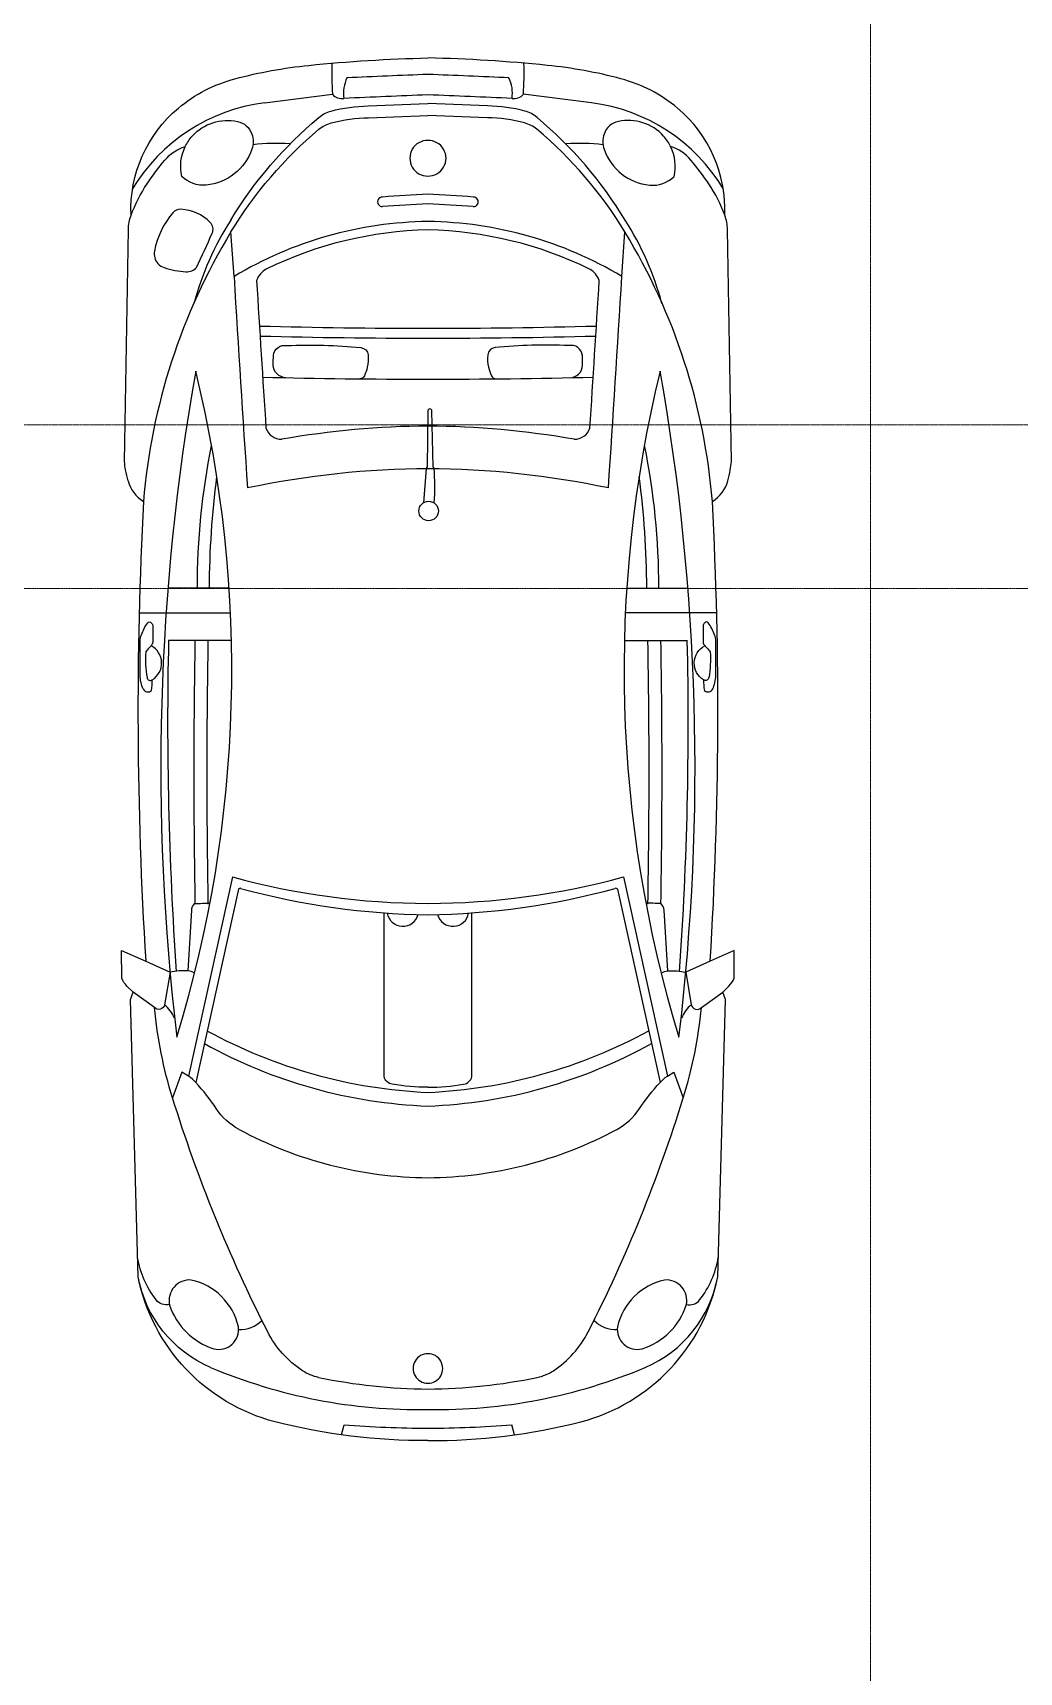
# Model space of a CAD drawing. Header units: millimetres. Extents: x 0 to 71617, y -15450 to 30894.
# Drawn here: x 55450 to 58461, y 13339 to 18343 of the extents above; entities that cross this region are included whole.
import ezdxf

# ---------------------------------------------------------------- set-up
doc = ezdxf.new("R2010")
doc.units = ezdxf.units.MM
doc.linetypes.add('CENTER2', pattern=[1.125, 0.75, -0.125, 0.125, -0.125])
doc.linetypes.add('HIDDEN', pattern=[0.375, 0.25, -0.125])
doc.layers.add('axis', color=40, linetype='CENTER2', lineweight=5)
doc.layers.add('DIM2', color=4, linetype='Continuous', lineweight=5)
doc.layers.add('dwgmodels.com', color=250, linetype='Continuous')
doc.layers.add('WINDOW-PLAN-PANEL', color=15, linetype='Continuous')

# ---------------------------------------------------------------- blocks, each defined once
blk = doc.blocks.new('GRIDLINE-GF')
at = {"layer": 'axis'}
for p, q in [((34800, -6362.2), (34800, 12546.8, 0.1)), ((48410, 0), (-4020, 0))]:
    blk.add_line(p, q, dxfattribs=at)
blk = doc.blocks.new('VW_Beetle_Top')
at = {"color": 18, "true_color": 0x000000}
for p, q in [((1463.1, 861.4), (1429.3, 786.9)), ((2526.4, 881.3), (2526.4, 602.5)), ((1124.7, 750.6), (1045.9, 779.3)), ((1112.1, 730.6), (1124.7, 750.6)), ((2442.4, 602.7), (2442.4, 791.7)), ((2601.4, 606.7), (2601.4, 793.1)), ((1682.7, 578.5), (1092.9, 708.6)), ((1720.3, 596.4), (1112.1, 730.6)), ((1433.6, 732.1), (1618.6, 721)), ((2442.4, 599), (2442.4, 602.7)), ((3553.1, 591.8), (3689, 601.1)), ((17.6, 263.8), (48.6, 256.1)), ((4037.3, 181.5), (4044.6, -0.1)), ((4073.4, 182.1), (4080.7, 0.6)), ((1111.1, 133.9), (1610.8, 133.9)), ((4037.3, -181.5), (4044.6, 0.1)), ((4073.4, -182.1), (4080.7, -0.6)), ((1111.1, -133.9), (1610.8, -133.9)), ((17.6, -263.8), (48.6, -256.1)), ((1682.7, -578.5), (1092.9, -708.6)), ((1720.3, -596.4), (1112.1, -730.6)), ((2442.4, -599), (2442.4, -602.7)), ((3553.1, -591.8), (3689, -601.1)), ((2442.4, -602.7), (2442.4, -791.7)), ((2526.4, -881.3), (2526.4, -602.5)), ((2601.4, -606.7), (2601.4, -793.1)), ((1112.1, -730.6), (1124.7, -750.6)), ((1433.6, -732.1), (1618.6, -721)), ((1124.7, -750.6), (1045.9, -779.3)), ((1463.1, -861.4), (1429.3, -786.9))]:
    blk.add_line(p, q, dxfattribs=at)
for points in [[(0, 0, -0.063868), (57.3, 466.6, -0.286347), (500, 884.4), (1346.6, 908), (1368.4, 899.5), (1387.4, 918.5, -0.09884), (1411.3, 934.4), (1496.3, 934.8), (1463.1, 861.4)], [(2929.1, 915.2, -0.024859), (2963.2, 922.7, -0.017832), (2988, 926), (3696.3, 914.2, -0.084447), (3739.7, 906.1, -0.05861), (3835.6, 857.3, -0.028454), (3908.4, 802.5, -0.140768), (3949.7, 740.7, -0.156146)], [(3739.7, 906.1, -0.233065), (4067, 761.5, -0.10979), (4156.4, 589, -0.039687), (4197.4, 363.7, -0.01948), (4220, 0.2, 0.218515)], [(192.8, 333.7, -0.095516), (213.2, 382.9, -0.129717), (332.1, 489.1, -0.042507), (1045.9, 779.3, -0.051643), (1321.7, 834.6), (1368.4, 899.5)], [(223.4, 663.4, -0.250949), (500, 884.4, -1.455434)], [(415.8, 788.8, -0.300335), (429.3, 829.1, -0.126175), (558.7, 886, -0.126175)], [(2294.4, 869.1, -0.050848), (2313.1, 875.6, -0.05999), (2336.2, 878.4, 0.001645), (2441, 878.4, -0.110009), (2459.7, 874.3, 0.011959), (2478.7, 866, -0.086581), (2496.3, 854.9, -0.445484), (2496.3, 844.6, -0.079792), (2488.7, 839.7, -0.011614), (2436.9, 840, -0.193426), (2425.9, 844.8, 0.025183), (2412.7, 856.9, 0.01002), (2407.2, 861.3, 0.06372), (2328.9, 857.3, 0.527514), (2321.7, 841.4, 0.582691), (2425.9, 844.8, -1.202539)], [(1429.3, 786.9), (1330.5, 803.6, -0.631825), (1321.7, 834.6, -0.87324)], [(3685, 658.3, 0.30776), (3718, 664.6, 0.183849), (3758.2, 753.7, 0.236723), (3747.5, 778.6, 0.127069), (3630.6, 834.7, 0.237806), (3592.3, 824, 0.130694), (3580, 804.9, 0.061929), (3567.3, 738.5, 0.234103), (3580.7, 706.4, 0.239229)], [(1427.2, 713, 0.128052), (1433.6, 732.1, 0.072913), (1429.3, 786.9, -1.667705)], [(3858.1, 751, -0.172802), (3949.7, 740.7, -0.070578), (3981.6, 719.1, -0.266933), (4026.3, 581.2, -0.262672), (3987.8, 537.5, -0.169021), (3941.3, 537.5, -0.292518), (3831.8, 676.6, -0.222166), (3858.1, 751, -0.886403)], [(950, 576.6, -0.124581), (1013.4, 645.8, 0.043929), (1092.9, 708.6, 0.088438), (1112.1, 730.6, -2.767746)], [(1618.6, 721, -0.20023), (1639, 711, -0.012605), (1640.1, 664.6, -0.122989)], [(3689, 601.1, -0.081791), (4002.1, 332.6, -0.109236), (4021.7, 295.1, -0.063815), (4037.3, 181.5, -1.755269)], [(3725.1, 601.8, -0.081791), (4038.2, 333.3, -0.109236), (4057.8, 295.8, -0.063815), (4073.4, 182.1, -1.755269)], [(3244.1, 433.5, -0.399661), (3282.7, 472.1, -0.026913), (3311.9, 471.2, -0.456851), (3341.9, 430.1, -0.036691), (3335.9, 204.8, -0.357083), (3313.6, 182.5, -0.08366), (3275.9, 185.1, -0.043275), (3250.1, 193.7, -0.287601), (3240.7, 207.4, -0.086481)], [(1078.6, 0, -0.041767), (1087.6, 108.9, -0.303224), (1111.1, 133.9)], [(2968.4, -18.8), (2968.4, -18.8), (2972.4, -15.8), (3142.9, -12, 0.947931), (3143.3, 0.1), (2971.7, 2.4), (2966.9, 5.7), (2861.8, 13.5)], [(0, 0, 0.063868), (57.3, -466.6, 0.286347), (500, -884.4), (1346.6, -908), (1368.4, -899.5), (1387.4, -918.5, 0.09884), (1411.3, -934.4), (1496.3, -934.8), (1463.1, -861.4)], [(1078.6, 0, 0.041767), (1087.6, -108.9, 0.303224), (1111.1, -133.9)], [(3739.7, -906.1, 0.233065), (4067, -761.5, 0.10979), (4156.4, -589, 0.039687), (4197.4, -363.7, 0.01948), (4220, -0.2, -0.218515)], [(3244.1, -433.5, 0.399661), (3282.7, -472.1, 0.026913), (3311.9, -471.2, 0.456851), (3341.9, -430.1, 0.036691), (3335.9, -204.8, 0.357083), (3313.6, -182.5, 0.08366), (3275.9, -185.1, 0.043275), (3250.1, -193.7, 0.287601), (3240.7, -207.4, 0.086481)], [(3689, -601.1, 0.081791), (4002.1, -332.6, 0.109236), (4021.7, -295.1, 0.063815), (4037.3, -181.5, 1.755269)], [(3725.1, -601.8, 0.081791), (4038.2, -333.3, 0.109236), (4057.8, -295.8, 0.063815), (4073.4, -182.1, 1.755269)], [(192.8, -333.7, 0.095516), (213.2, -382.9, 0.129717), (332.1, -489.1, 0.042507), (1045.9, -779.3, 0.051643), (1321.7, -834.6), (1368.4, -899.5)], [(3858.1, -751, 0.172802), (3949.7, -740.7, 0.070578), (3981.6, -719.1, 0.266933), (4026.3, -581.2, 0.262672), (3987.8, -537.5, 0.169021), (3941.3, -537.5, 0.292518), (3831.8, -676.6, 0.222166), (3858.1, -751, 0.886403)], [(950, -576.6, 0.124581), (1013.4, -645.8, -0.043929), (1092.9, -708.6, -0.088438), (1112.1, -730.6, 2.767746)], [(223.4, -663.4, 0.250949), (500, -884.4, 1.455434)], [(1618.6, -721, 0.20023), (1639, -711, 0.012605), (1640.1, -664.6, 0.122989)], [(1427.2, -713, -0.128052), (1433.6, -732.1, -0.072913), (1429.3, -786.9, 1.667705)], [(2929.1, -915.2, 0.024859), (2963.2, -922.7, 0.017832), (2988, -926), (3696.3, -914.2, 0.084447), (3739.7, -906.1, 0.05861), (3835.6, -857.3, 0.028454), (3908.4, -802.5, 0.140768), (3949.7, -740.7, 0.156146)], [(415.8, -788.8, 0.300335), (429.3, -829.1, 0.126175), (558.7, -886, 0.126175)], [(1429.3, -786.9), (1330.5, -803.6, 0.631825), (1321.7, -834.6, 0.87324)], [(2294.4, -869.1, 0.050848), (2313.1, -875.6, 0.05999), (2336.2, -878.4, -0.001645), (2441, -878.4, 0.110009), (2459.7, -874.3, -0.011959), (2478.7, -866, 0.086581), (2496.3, -854.9, 0.445484), (2496.3, -844.6, 0.079792), (2488.7, -839.7, 0.011614), (2436.9, -840, 0.193426), (2425.9, -844.8, -0.025183), (2412.7, -856.9, -0.01002), (2407.2, -861.3, -0.06372), (2328.9, -857.3, -0.527514), (2321.7, -841.4, -0.582691), (2425.9, -844.8, 1.202539)]]:
    blk.add_lwpolyline(points, format="xyb", dxfattribs=at)
for points in [[(4083.2, 498.7), (4109.3, 291.1)], [(4083.2, -498.7), (4109.3, -291.1)]]:
    blk.add_lwpolyline(points, dxfattribs=at)
blk.add_circle((2837.3, -2.1), 29.7, dxfattribs=at)
for centre, radius, start, end in [((2957, 813.1), 105.8, 105.2719, 148.7668), ((3534.3, 428.1), 553.5, 7.3305, 58.9665), ((2222.5, -11385.1), 12270, 86.99143, 93.54849), ((2301.2, 854.5), 16.1, 115.1873, 223.3644), ((2712.5, -1007.4), 1881.7, 58.7376, 85.3067), ((2054.9, -6102.4), 6917.6, 79.93482, 96.83394), ((1243.1, 879.6), 115.8, 293.855, 318.9847), ((2316.1, 996.9), 155.6, 260.1952, 272.0906), ((479, 590.1), 208.8, 108.24, 162.3394), ((427.9, 727.5), 62.5, 355.2888, 103.1996), ((2351.8, 4424.4), 3825.9, 252.9771, 283.7917), ((2193.4, -10239.8), 11034.2, 88.70671, 93.9555), ((305.2, 763), 189.4, 282.929, 347.6102), ((2041.1, -21878.9), 22593.4, 88.98238, 91.01987), ((2608.6, -1433.4), 2137.9, 78.448, 90.165), ((3229.4, -177), 923.2, 57.5214, 74.863), ((4742.9, 3090), 2651.8, 244.0064, 246.4895), ((1731, 27.5), 1636.2, 157.132, 180.9636), ((339.2, 638.7), 60.9, 166.0718, 277.9629), ((2542.9, -57.6), 1522.8, 150.9476, 177.8307), ((2603.4, -66.5), 1542, 151.2886, 177.5293), ((2039.7, -21918.5), 22593.4, 88.98238, 91.01987), ((2581.6, -2173.7), 2841.7, 82.7066, 89.5976), ((425.7, 570.5), 86.4, 175.0932, 227.2937), ((2036.7, -8.7), 1234.3, 151.6935, 179.5973), ((3917.7, -34.9), 2313.2, 164.8007, 179.1346), ((3952.6, -10), 2313.2, 164.8007, 179.7503), ((1680.2, 573.5), 5.6, 339.2789, 62.9223), ((10684.3, -116791), 117599.2, 93.476542, 93.791733), ((255.1, -9.3), 2710.9, 0.184, 11.9225), ((2539.8, -14.9), 1181.1, 0.725, 30.911), ((10704.7, -116858), 117599.2, 93.492336, 93.712739), ((23598.5, -2.9), 20359, 178.57214, 179.99187), ((23513.2, -3.2), 20148.6, 178.53517, 179.99082), ((24642.5, -22.3), 21247.6, 178.55397, 179.93978), ((3515, 457.1), 70.8, 31.0275, 68.2807), ((3371.7, 463.8), 587.4, 355.8932, 6.8705), ((3107.2, 446.4), 51.1, 110.0716, 180.158), ((2514.1, -24.3), 1181.1, 1.1775, 26.0036), ((385.8, -20.9), 2710.9, 0.4421, 9.9234), ((1886.6, -14.6), 1729.2, 168.3828, 179.5177), ((3451.3, -12.9), 3413.4, 175.48, 179.7829), ((4133.8, 262.4), 37.8, 130.3743, 188.7291), ((4112.4, 149.3), 108.5, 64.4084, 98.4712), ((-168372.1, -7297.6), 172633.9, 2.422842, 2.508003), ((4173.1, -610.4), 903.8, 88.0309, 94.0501), ((-168309.3, -7307.1), 172633.9, 2.425893, 2.508003), ((3780.9, 139), 14.6, 0.0811, 182.0784), ((1618.1, 76.4), 48.5, 99.3468, 254.878), ((-202.5, -167.6), 3980.6, 2.4125, 4.4098), ((-370.2, -180.5), 4177.9, 2.4756, 4.3862), ((3913.9, 0.9), 54.3, 359.0356, 180.9644), ((3451.3, 12.9), 3413.4, 180.2171, 184.52), ((220.2, 0.1), 45.1, 359.8952, 180.1048), ((220.2, -0.1), 45.1, 179.8952, 0.1048), ((2542.9, 57.6), 1522.8, 182.1693, 209.0524), ((2603.4, 66.5), 1542, 182.4707, 208.7114), ((255.1, 9.3), 2710.9, 348.0775, 359.816), ((23598.5, 2.9), 20359, 180.00813, 181.42786), ((24642.5, 22.3), 21247.6, 180.06022, 181.44603), ((3913.9, -0.9), 54.3, 179.0356, 0.9644), ((1731, -27.5), 1636.2, 179.0364, 202.868), ((1886.6, 14.6), 1729.2, 180.4823, 191.6172), ((2036.7, 8.7), 1234.3, 180.4027, 208.3065), ((1618.1, -76.4), 48.5, 105.122, 260.6532), ((3917.7, 34.9), 2313.2, 180.8654, 195.1993), ((3952.6, 10), 2313.2, 180.2497, 195.1993), ((2908.9, 835.6), 856.4, 266.8425, 273.9869), ((385.8, 20.9), 2710.9, 350.0766, 359.5579), ((23513.2, 3.2), 20148.6, 180.00918, 181.46483), ((2539.8, 14.9), 1181.1, 329.089, 359.275), ((2514.1, 24.3), 1181.1, 333.9964, 358.8225), ((-202.5, 167.6), 3980.6, 355.5902, 357.5875), ((-370.2, 180.5), 4177.9, 355.6138, 357.5244), ((-168372.1, 7297.6), 172633.9, 357.491997, 357.577158), ((-168309.3, 7307.1), 172633.9, 357.491997, 357.574107), ((3780.9, -139), 14.6, 177.9216, 359.9189), ((4112.4, -149.3), 108.5, 261.5288, 295.5916), ((4133.8, -262.4), 37.8, 171.2709, 229.6257), ((4173.1, 610.4), 903.8, 265.9499, 271.9691), ((3107.2, -446.4), 51.1, 179.842, 249.9284), ((3371.7, -463.8), 587.4, 353.1295, 4.1068), ((10704.7, 116858), 117599.2, 266.287261, 266.507664), ((3515, -457.1), 70.8, 291.7193, 328.9725), ((3534.3, -428.1), 553.5, 301.0335, 352.6695), ((425.7, -570.5), 86.4, 132.7063, 184.9068), ((339.2, -638.7), 60.9, 82.0371, 193.9282), ((305.2, -763), 189.4, 12.3898, 77.071), ((2351.8, -4424.4), 3825.9, 76.2083, 107.0229), ((1680.2, -573.5), 5.6, 297.0777, 20.7211), ((10684.3, 116791), 117599.2, 266.208267, 266.523458), ((2581.6, 2173.7), 2841.7, 270.4024, 277.2934), ((2712.5, 1007.4), 1881.7, 274.6933, 301.2624), ((3229.4, 177), 923.2, 285.137, 302.4786), ((479, -590.1), 208.8, 197.6606, 251.76), ((2039.7, 21918.5), 22593.4, 268.98013, 271.01762), ((2608.6, 1433.4), 2137.9, 269.835, 281.552), ((427.9, -727.5), 62.5, 256.8004, 4.7112), ((2054.9, 6102.4), 6917.6, 263.16606, 280.06518), ((2041.1, 21878.9), 22593.4, 268.98013, 271.01762), ((1243.1, -879.6), 115.8, 41.0153, 66.145), ((2193.4, 10239.8), 11034.2, 266.0445, 271.29329), ((2301.2, -854.5), 16.1, 136.6356, 244.8127), ((2316.1, -996.9), 155.6, 87.9094, 99.8048), ((2222.5, 11385.1), 12270, 266.45151, 273.00857), ((2957, -813.1), 105.8, 211.2332, 254.7281)]:
    blk.add_arc(centre, radius, start, end, dxfattribs=at)

msp = doc.modelspace()

# ---------------------------------------------------------------- linework, layer by layer
at = {"layer": 'WINDOW-PLAN-PANEL', "linetype": 'HIDDEN', "lineweight": 9, "elevation": 0}
msp.add_lwpolyline([(60506.5, 16646.2), (55096.5, 16646.2), (55096.5, 18236.7), (52616.5, 18236.7), (52616.5, 23536.7)], dxfattribs=at)

# ---------------------------------------------------------------- block references
at = {"layer": 'DIM2'}
msp.add_blockref('GRIDLINE-GF', (23206.5, 17146.7, 0), dxfattribs=at)
at = {"layer": 'dwgmodels.com', "color": 5, "rotation": 90}
msp.add_blockref('VW_Beetle_Top', (56656.1, 14046), dxfattribs=at)

doc.saveas('drawing.dxf')
